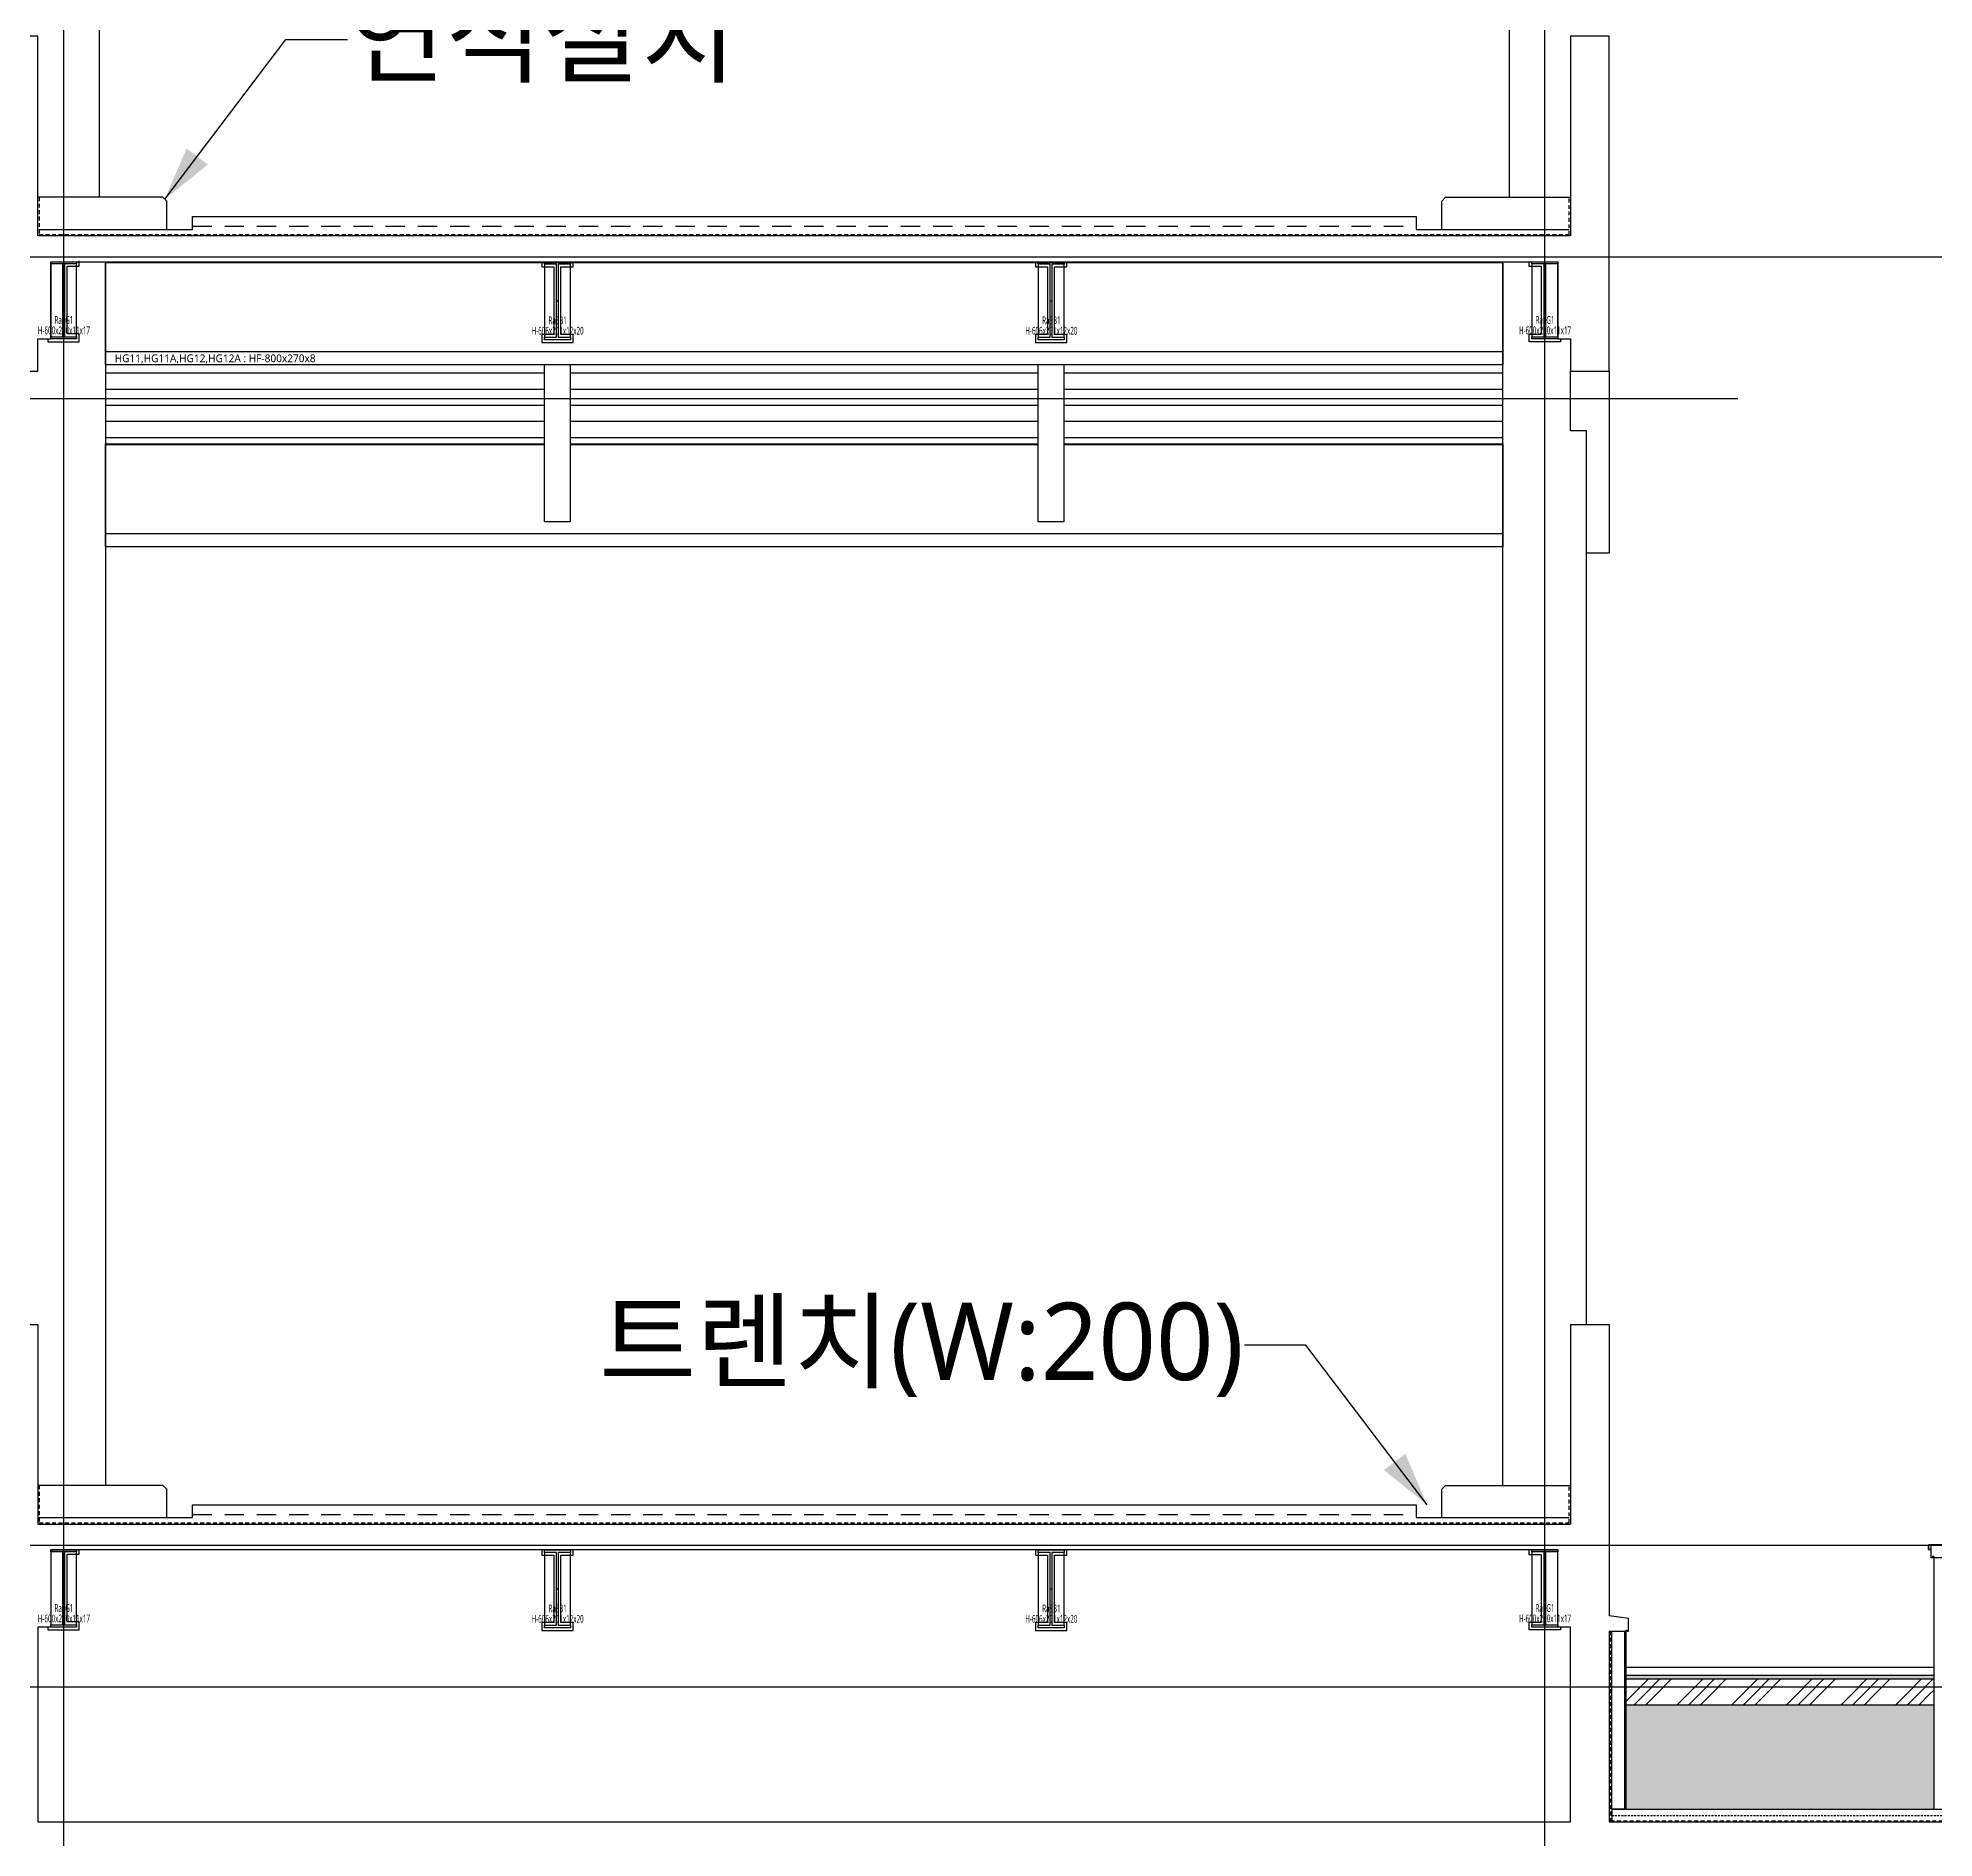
# Model space of a CAD drawing. Header units: millimetres. Extents: x 367092 to 767578, y 396038 to 811791.
# Drawn here: x 624142 to 638864, y 457850 to 471825 of the extents above; entities that cross this region are included whole.
import ezdxf
from ezdxf.enums import TextEntityAlignment as Align

# ---------------------------------------------------------------- set-up
doc = ezdxf.new("R2010")
doc.units = ezdxf.units.MM
doc.header["$LTSCALE"] = 100
doc.header["$MEASUREMENT"] = 0
doc.linetypes.add('HID', pattern=[2.5, 1.5, -1])
doc.layers.get('Defpoints').update_dxf_attribs({"color": 171, "linetype": 'CONTINUOUS'})
for name, color, linetype in [('02-COL', 2, 'CONTINUOUS'), ('251', 251, 'CONTINUOUS'), ('cen', 14, 'CONTINUOUS'), ('CON', 2, 'CONTINUOUS'), ('ELE-6', 8, 'CONTINUOUS'), ('ELE-6 (251)', 251, 'CONTINUOUS'), ('ELE6', 8, 'CONTINUOUS'), ('FIN', 8, 'CONTINUOUS'), ('FIN(내화피복)', 8, 'CONTINUOUS'), ('HAT-252', 252, 'CONTINUOUS'), ('HF', 3, 'CONTINUOUS'), ('LED', 7, 'CONTINUOUS'), ('STEEL', 5, 'CONTINUOUS'), ('STL', 3, 'CONTINUOUS'), ('TEXT(MIN)', 7, 'CONTINUOUS'), ('WALL', 3, 'CONTINUOUS'), ('wire-meshes', 1, 'CONTINUOUS'), ('스틸', 8, 'CONTINUOUS')]:
    doc.layers.add(name, color=color, linetype=linetype)
doc.styles.add('TE', font='malgun_0.ttf')
doc.styles.add('나눔바른고딕', font='NanumBarunGothic.ttf')

# ---------------------------------------------------------------- blocks, each defined once
blk = doc.blocks.new('*U198')
at = {"layer": 'Defpoints'}
for p, q in [((-100.5, 283), (-100.5, -283)), ((100.5, -283), (100.5, 283)), ((-6, 0), (6, 0))]:
    blk.add_line(p, q, dxfattribs=at)
at = {"layer": 'STEEL', "color": 0, "linetype": 'ByBlock', "ltscale": 0.5}
for p, q in [((-6, 283), (-100.5, 283)), ((-6, -283), (-6, 283)), ((100.5, 283), (6, 283)), ((6, 283), (6, -283)), ((-100.5, -283), (-6, -283)), ((6, -283), (100.5, -283))]:
    blk.add_line(p, q, dxfattribs=at)
for points in [[(-100.5, 283), (-100.5, 303), (100.5, 303), (100.5, 283)], [(100.5, -283), (100.5, -303), (-100.5, -303), (-100.5, -283)]]:
    blk.add_lwpolyline(points, dxfattribs=at)
blk = doc.blocks.new('RaSB1')
at = {"layer": 'STL'}
blk.add_blockref('*U198', (0, -303), dxfattribs=at)
at = {"layer": 'Defpoints', "style": 'TE', "width": 0.5}
for s, p in [('RaSB1', (2, -455)), ('H-606x201x12x20', (2, -536))]:
    blk.add_text(s, height=60, dxfattribs=at).set_placement(p, align=Align.MIDDLE_CENTER)
blk = doc.blocks.new('*U195')
at = {"layer": 'Defpoints'}
for p, q in [((-100, 283), (-100, -283)), ((100, -283), (100, 283)), ((-5.5, 0), (5.5, 0))]:
    blk.add_line(p, q, dxfattribs=at)
at = {"layer": 'STEEL', "color": 0, "linetype": 'ByBlock', "ltscale": 0.5}
for p, q in [((-5.5, 283), (-100, 283)), ((-5.5, -283), (-5.5, 283)), ((100, 283), (5.5, 283)), ((5.5, 283), (5.5, -283)), ((-100, -283), (-5.5, -283)), ((5.5, -283), (100, -283))]:
    blk.add_line(p, q, dxfattribs=at)
for points in [[(-100, 283), (-100, 300), (100, 300), (100, 283)], [(100, -283), (100, -300), (-100, -300), (-100, -283)]]:
    blk.add_lwpolyline(points, dxfattribs=at)
blk = doc.blocks.new('RaSG1')
at = {"layer": 'HF'}
blk.add_blockref('*U195', (0, -300), dxfattribs=at)
at = {"layer": 'Defpoints', "style": 'TE', "width": 0.5}
for s, p in [('RaSG1', (2, -452)), ('H-600x200x11x17', (2, -533))]:
    blk.add_text(s, height=60, dxfattribs=at).set_placement(p, align=Align.MIDDLE_CENTER)
blk = doc.blocks.new('*U260')
at = {"layer": 'ELE6', "ltscale": 0.1}
for p, q in [((10850, -8), (0, -8)), ((10850, -700), (0, -700))]:
    blk.add_line(p, q, dxfattribs=at)
blk.add_lwpolyline([(10850, -800), (0, -800), (0, 0), (10850, 0)], close=True, dxfattribs=at)
at = {"layer": 'Defpoints', "style": 'TE'}
blk.add_text('HG11,HG11A,HG12,HG12A : HF-800x270x8', height=60, dxfattribs=at).set_placement((851, -750), align=Align.MIDDLE_CENTER)

msp = doc.modelspace()

# ---------------------------------------------------------------- hatches: boundary and pattern name
at = {"layer": '251', "ltscale": 10000}
h = msp.add_hatch(dxfattribs=at)
h.set_pattern_fill('DASH', color=256, scale=800)
h.set_pattern_definition([(0, (-34567183.95, 1552883.68), (100, 100), [100, -100])])
h.paths.add_polyline_path([(589106.8, 458884.8), (589106.8, 458074.8), (623711.8, 458074.8), (623711.8, 458884.8), (621841.8, 458884.8), (621841.8, 458374.8), (601841.8, 458374.8), (601841.8, 458884.8), (598641.8, 458884.8), (598641.8, 458374.8), (592241.8, 458374.8), (592241.8, 458884.8)])
h.paths.add_polyline_path([(638861.8, 458074.8), (638861.8, 458884.8), (636471.8, 458884.8), (636471.8, 458074.8)])
at = {"layer": 'HAT-252', "ltscale": 10000}
h = msp.add_hatch(dxfattribs=at)
h.set_pattern_fill('ANSI31', color=256, scale=1000, angle=135)
h.set_pattern_definition([(180, (-62012.99, 16473.81), (-7e-15, -125), [])])
h.paths.add_polyline_path([(624666.8, 468674.8), (628075.2, 468674.8), (628075.2, 469287.8), (624666.8, 469287.8)])
h.paths.add_polyline_path([(628275.2, 469287.8), (631908.5, 469287.8), (631908.5, 468674.8), (628275.2, 468674.8)])
h.paths.add_polyline_path([(632108.5, 469287.8), (635516.8, 469287.8), (635516.8, 468674.8), (632108.5, 468674.8)])
h = msp.add_hatch(dxfattribs=at)
h.set_pattern_fill('AR-SAND', color=256, scale=10)
h.set_pattern_definition([(37.5, (0, 0), (-0.62993358, 19.2682377), [0, -15.2, 0, -17, 0, -16.25]), (7.5, (0, 0), (17.69776705, 28.22146065), [0, -8.2, 0, -13.7, 0, -5.25]), (327.5, (-12.3, 0), (31.1414186, 0.05659054), [0, -5, 0, -18, 0, -23.5]), (317.5, (-12.3, 0), (30.06126605, 8.77675565), [0, -2.5, 0, -11.8, 0, -13.5])])
h.paths.add_polyline_path([(638861.8, 459084.8), (638861.8, 459114.8), (636471.8, 459114.8), (636471.8, 459084.8)])
at = {"layer": 'HAT-252', "ltscale": 100}
h = msp.add_hatch(dxfattribs=at)
h.set_pattern_fill('GOST_GROUND', color=256, scale=30)
h.set_pattern_definition([(45, (-34523083.95, 1553143.68), (424.2640687, -3e-14), [600]), (45, (-34522993.95, 1553143.68), (424.2640687, -3e-14), [600]), (45, (-34522903.95, 1553143.68), (424.2640687, -3e-14), [600])])
h.paths.add_polyline_path([(638861.8, 458884.8), (638861.8, 459084.8), (636471.8, 459084.8), (636471.8, 458884.8)])

# ---------------------------------------------------------------- linework, layer by layer
at = {"layer": '251', "ltscale": 0.5}
for p, q in [((638861.8, 459174.8), (636471.8, 459174.8)), ((636361.8, 458074.8), (636361.8, 457984.8))]:
    msp.add_line(p, q, dxfattribs=at)
for points in [[(636471.8, 459114.8), (638861.8, 459114.8)], [(636471.8, 459084.8), (638861.8, 459084.8)], [(636471.8, 458884.8), (638861.8, 458884.8)], [(636361.8, 458074.8), (638971.8, 458074.8)]]:
    msp.add_lwpolyline(points, dxfattribs=at)
at = {"layer": 'cen', "ltscale": 0.1}
for p, q in [((624341.8, 443513.8), (624341.8, 514524.8)), ((635841.8, 443513.8), (635841.8, 514524.8))]:
    msp.add_line(p, q, dxfattribs=at)
at = {"layer": 'cen', "ltscale": 5}
for p, q in [((586841.8, 470124.8), (642841.8, 470124.8)), ((586841.8, 469024.8), (637341.8, 469024.8)), ((586841.8, 460124.8), (642841.8, 460124.8)), ((586841.8, 459024.8), (642841.8, 459024.8))]:
    msp.add_line(p, q, dxfattribs=at)
at = {"layer": 'CON', "ltscale": 0.1}
for p, q in [((623841.8, 461837.8), (624141.8, 461837.8)), ((636341.8, 461837.8), (636341.8, 459574.8)), ((624141.8, 460287.8), (636041.8, 460287.8)), ((636341.8, 459454.8), (636341.8, 457974.8))]:
    msp.add_line(p, q, dxfattribs=at)
at = {"layer": 'CON'}
for p, q in [((638861.8, 460034.8), (638851.8, 460034.8)), ((638851.8, 460034.8), (638851.8, 460024.8)), ((638861.8, 460034.8), (638861.8, 460024.8)), ((636471.8, 459464.8), (636481.8, 459464.8)), ((636471.8, 459464.8), (636471.8, 459454.8)), ((636481.8, 459464.8), (636481.8, 459454.8))]:
    msp.add_line(p, q, dxfattribs=at)
at = {"layer": 'CON', "ltscale": 1000}
msp.add_line((636341.8, 457974.8), (638991.8, 457974.8), dxfattribs=at)
at = {"layer": 'CON', "ltscale": 0.1}
msp.add_lwpolyline([(623841.8, 471837.8), (623841.8, 469237.8), (624141.8, 469237.8), (624141.8, 469487.8), (624241.8, 469487.8), (624241.8, 470087.8), (635941.8, 470087.8), (635941.8, 469487.8), (636041.8, 469487.8), (636041.8, 469237.8), (636341.8, 469237.8), (636341.8, 471837.8), (636041.8, 471837.8), (636041.8, 470287.8), (624141.8, 470287.8), (624141.8, 471837.8)], close=True, dxfattribs=at)
for points in [[(624141.8, 461837.8), (624141.8, 460287.8)], [(636041.8, 461837.8), (636041.8, 460287.8)], [(636041.8, 461837.8), (636341.8, 461837.8)]]:
    msp.add_lwpolyline(points, dxfattribs=at)
at = {"layer": 'CON', "ltscale": 1000}
msp.add_lwpolyline([(624241.8, 460087.8), (624241.8, 459487.8), (624141.8, 459487.8), (624141.8, 457974.8), (636041.8, 457974.8), (636041.8, 459487.8), (635941.8, 459487.8), (635941.8, 460087.8), (624241.8, 460087.8)], dxfattribs=at)
at = {"layer": 'CON'}
for points in [[(638851.8, 460024.8), (638841.8, 460024.8), (638841.8, 460124.8), (638991.8, 460124.8)], [(638991.8, 460024.8), (638861.8, 460024.8)], [(636481.8, 459454.8), (636491.8, 459454.8), (636491.8, 459554.8), (636341.8, 459574.8)], [(636341.8, 459454.8), (636471.8, 459454.8)]]:
    msp.add_lwpolyline(points, dxfattribs=at)
at = {"layer": 'ELE-6', "ltscale": 10000}
for points in [[(624616.8, 480087.8), (624616.8, 470587.8)], [(635566.8, 470587.8), (635566.8, 480087.8)], [(624666.8, 470087.8), (624666.8, 460587.8)], [(635516.8, 460587.8), (635516.8, 470087.8)], [(636166.8, 461837.8), (636166.8, 467824.8)]]:
    msp.add_lwpolyline(points, dxfattribs=at)
at = {"layer": 'ELE-6 (251)', "ltscale": 10000}
for p, q in [((628075.2, 468666.8), (624666.8, 468666.8)), ((631908.5, 468666.8), (628275.2, 468666.8)), ((635516.8, 468666.8), (632108.5, 468666.8)), ((635516.8, 467974.8), (624666.8, 467974.8))]:
    msp.add_line(p, q, dxfattribs=at)
for points in [[(628275.2, 469287.8), (628275.2, 468068.8), (628075.2, 468068.8), (628075.2, 469287.8)], [(632108.5, 469287.8), (632108.5, 468068.8), (631908.5, 468068.8), (631908.5, 469287.8)], [(636341.8, 469237.8), (636341.8, 467824.8), (636166.8, 467824.8), (636166.8, 468774.8), (636041.8, 468774.8), (636041.8, 469237.8)], [(632108.5, 468674.8), (635516.8, 468674.8), (635516.8, 467874.8), (624666.8, 467874.8), (624666.8, 468674.8), (628075.2, 468674.8)], [(628275.2, 468674.8), (631908.5, 468674.8)]]:
    msp.add_lwpolyline(points, dxfattribs=at)
at = {"layer": 'FIN', "ltscale": 1000}
for p, q in [((638861.8, 460024.8), (638861.8, 458074.8)), ((636471.8, 459454.8), (636471.8, 458074.8))]:
    msp.add_line(p, q, dxfattribs=at)
at = {"layer": 'FIN'}
for points in [[(625141.9, 470337.8), (625141.9, 470557.8), (625111.9, 470587.8), (624141.8, 470587.8)], [(635041.8, 470337.8), (635041.8, 470557.8), (635071.8, 470587.8), (636041.8, 470587.8)], [(624151.8, 470337.8), (625341.8, 470337.8), (625341.8, 470437.8), (634841.8, 470437.8)], [(634841.8, 470437.8), (634841.8, 470337.8), (636031.8, 470337.8)], [(625141.9, 460337.8), (625141.9, 460557.8), (625111.9, 460587.8), (624141.8, 460587.8)], [(635041.8, 460337.8), (635041.8, 460557.8), (635071.8, 460587.8), (636041.8, 460587.8)], [(624151.8, 460337.8), (625341.8, 460337.8), (625341.8, 460437.8), (634841.8, 460437.8)], [(634841.8, 460437.8), (634841.8, 460337.8), (636031.8, 460337.8)]]:
    msp.add_lwpolyline(points, dxfattribs=at)
at = {"layer": 'FIN(내화피복)', "ltscale": 10000}
for points in [[(624219.8, 469487.8), (624219.8, 469466.8), (624462.8, 469466.8), (624462.8, 469528.8), (624368.3, 469528.8), (624368.3, 470052.8), (624462.8, 470052.8), (624462.8, 470093.8)], [(628053.7, 470087.8), (628053.7, 470046.8), (628148.2, 470046.8), (628148.2, 469522.8), (628053.7, 469522.8), (628053.7, 469460.8), (628296.7, 469460.8), (628296.7, 469522.8), (628202.2, 469522.8), (628202.2, 470046.8), (628296.7, 470046.8), (628296.7, 470087.8)], [(631887, 470087.8), (631887, 470046.8), (631981.5, 470046.8), (631981.5, 469522.8), (631887, 469522.8), (631887, 469460.8), (632130, 469460.8), (632130, 469522.8), (632035.5, 469522.8), (632035.5, 470046.8), (632130, 470046.8), (632130, 470087.8)], [(635962.8, 469487.8), (635962.8, 469466.8), (635720.8, 469466.8), (635720.8, 469525.8), (635815.3, 469525.8), (635815.3, 470049.8), (635720.8, 470049.8), (635720.8, 470087.8)], [(624219.8, 459487.8), (624219.8, 459466.8), (624462.8, 459466.8), (624462.8, 459528.8), (624368.3, 459528.8), (624368.3, 460052.8), (624462.8, 460052.8), (624462.8, 460093.8)], [(628053.7, 460087.8), (628053.7, 460046.8), (628148.2, 460046.8), (628148.2, 459522.8), (628053.7, 459522.8), (628053.7, 459460.8), (628296.7, 459460.8), (628296.7, 459522.8), (628202.2, 459522.8), (628202.2, 460046.8), (628296.7, 460046.8), (628296.7, 460087.8)], [(631887, 460087.8), (631887, 460046.8), (631981.5, 460046.8), (631981.5, 459522.8), (631887, 459522.8), (631887, 459460.8), (632130, 459460.8), (632130, 459522.8), (632035.5, 459522.8), (632035.5, 460046.8), (632130, 460046.8), (632130, 460087.8)], [(635962.8, 459487.8), (635962.8, 459466.8), (635720.8, 459466.8), (635720.8, 459525.8), (635815.3, 459525.8), (635815.3, 460049.8), (635720.8, 460049.8), (635720.8, 460087.8)]]:
    msp.add_lwpolyline(points, dxfattribs=at)
at = {"layer": 'HAT-252', "linetype": 'HID', "ltscale": 0.2}
for points in [[(624151.8, 470587.8), (624151.8, 470297.8), (636031.8, 470297.8), (636031.8, 470587.8)], [(624151.8, 460587.8), (624151.8, 460297.8), (636031.8, 460297.8), (636031.8, 460587.8)], [(636351.8, 459454.8), (636351.8, 457984.8), (638981.8, 457984.8), (638981.8, 460024.8)]]:
    msp.add_lwpolyline(points, dxfattribs=at)
at = {"layer": 'LED'}
for points in [[(625126.9, 470572.8), (626067.9, 471812.3), (626545.5, 471812.3)], [(634927.6, 460437.8), (633986.6, 461677.3), (633509, 461677.3)]]:
    msp.add_lwpolyline(points, dxfattribs=at)
for points in [[(625126.9, 470572.8), (625461.8, 470841.7), (625295.9, 470967.6)], [(634927.6, 460437.8), (634592.7, 460706.7), (634758.6, 460832.6)]]:
    msp.add_solid(points, dxfattribs=at)
at = {"layer": 'WALL'}
msp.add_lwpolyline([(636361.8, 458074.8), (636361.8, 459454.8), (636461.8, 459454.8), (636461.8, 458074.8)], close=True, dxfattribs=at)
at = {"layer": 'wire-meshes', "linetype": 'HID'}
for p, q in [((625341.8, 470362.8), (634841.8, 470362.8)), ((625341.8, 460362.8), (634841.8, 460362.8))]:
    msp.add_line(p, q, dxfattribs=at)
at = {"layer": 'wire-meshes', "linetype": 'HID', "ltscale": 0.1}
msp.add_lwpolyline([(636361.8, 458024.8), (638971.8, 458024.8)], dxfattribs=at)
at = {"layer": '스틸', "color": 6, "linetype": 'ByBlock'}
msp.add_lwpolyline([(638942.8, 460179.2), (638941.8, 460179.2), (638941.8, 460127.2), (638820.8, 460127.2), (638820.8, 460089.2), (638840.8, 460089.2), (638840.8, 460090.2), (638821.8, 460090.2), (638821.8, 460126.2), (638942.8, 460126.2)], close=True, dxfattribs=at)

# ---------------------------------------------------------------- block references
at = {"layer": '02-COL'}
for name, p in [('RaSG1', (624341.8, 470087.8)), ('*U260', (624666.8, 470087.8)), ('RaSB1', (628175.2, 470087.8)), ('RaSB1', (632008.5, 470087.8)), ('RaSG1', (635841.8, 470087.8)), ('RaSG1', (624341.8, 460087.8)), ('RaSB1', (628175.2, 460087.8)), ('RaSB1', (632008.5, 460087.8)), ('RaSG1', (635841.8, 460087.8))]:
    msp.add_blockref(name, p, dxfattribs=at)

# ---------------------------------------------------------------- texts
at = {"layer": 'TEXT(MIN)', "style": '나눔바른고딕'}
for s, p in [('연석설치', (629567.3, 471841)), ('트렌치(W:200)', (633504.7, 461706))]:
    msp.add_text(s, height=600, dxfattribs=at).set_placement(p, align=Align.MIDDLE_RIGHT)

doc.saveas('drawing.dxf')
